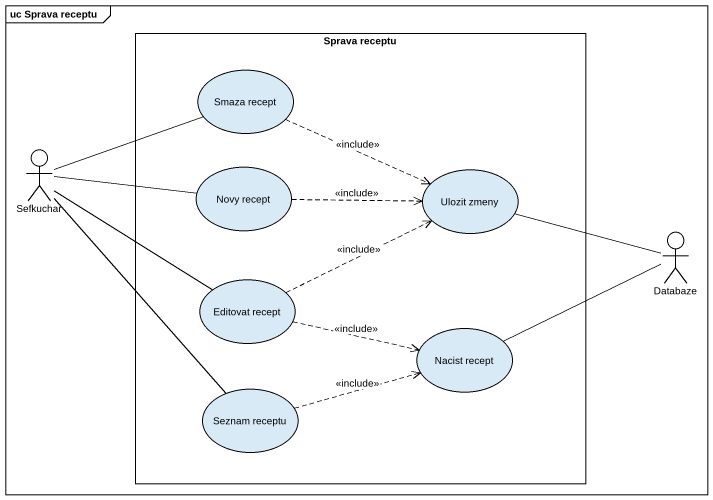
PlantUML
@startuml
mainframe uc Sprava receptu
rectangle "Sprava receptu" as Sprava_receptu {
  usecase "Smaza recept" as Smaza_recept
  usecase "Novy recept" as Novy_recept
  usecase "Ulozit zmeny" as Ulozit_zmeny
  usecase "Editovat recept" as Editovat_recept
  usecase "Nacist recept" as Nacist_recept
  usecase "Seznam receptu" as Seznam_receptu
}
actor Sefkuchar
actor Databaze
Smaza_recept .right.> Ulozit_zmeny : <<include>>
Sefkuchar -right- Smaza_recept
Sefkuchar -right- Novy_recept
Sefkuchar -right- Editovat_recept
Sefkuchar -- Seznam_receptu
Novy_recept .right.> Ulozit_zmeny : <<include>>
Ulozit_zmeny -right- Databaze
Editovat_recept .right.> Ulozit_zmeny : <<include>>
Editovat_recept .right.> Nacist_recept : <<include>>
Nacist_recept -right- Databaze
Seznam_receptu .right.> Nacist_recept : <<include>>
@enduml
